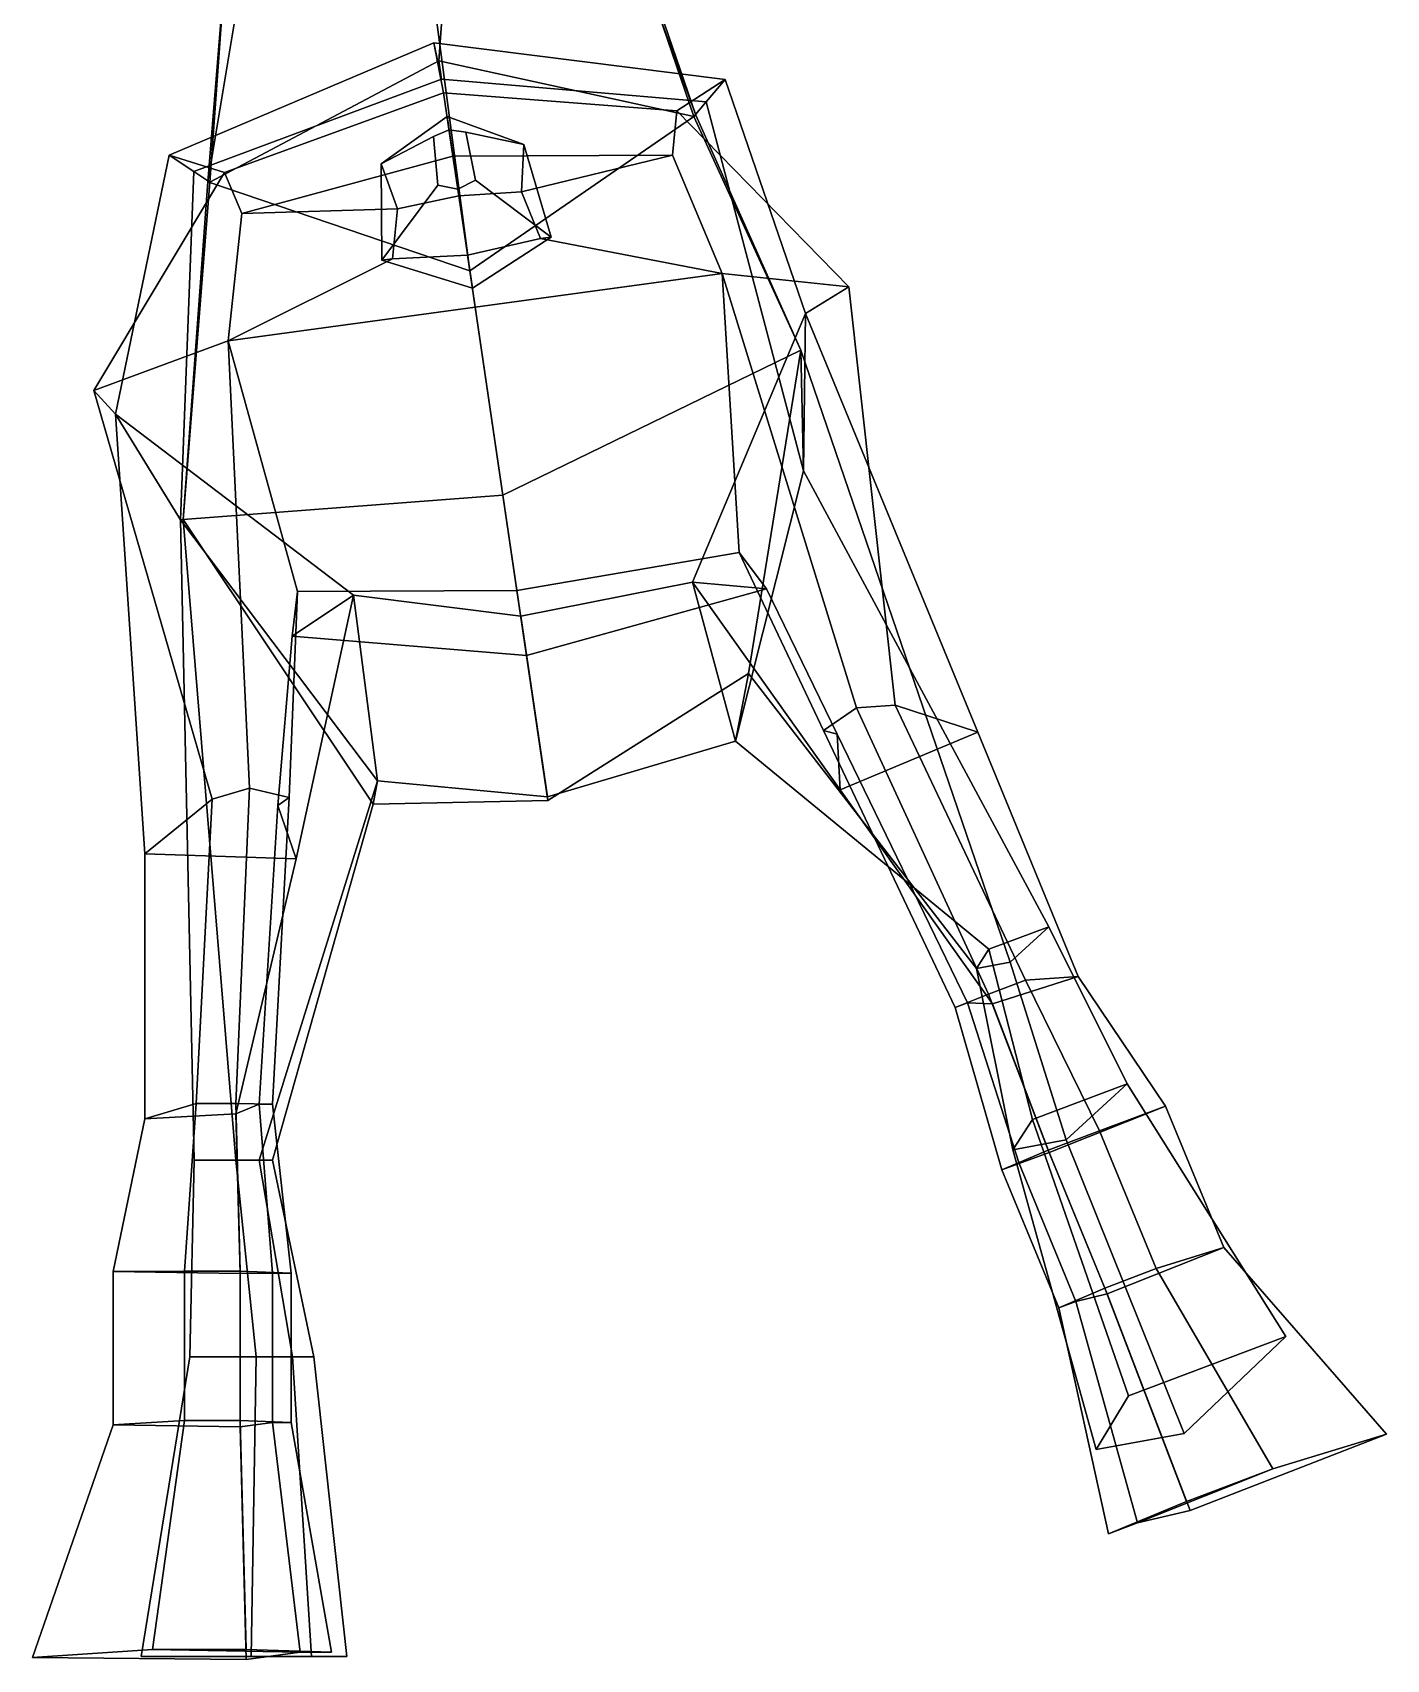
# Model space of a CAD drawing. Extents: x -86 to 154, y -151 to 320.
# Drawn here: x -85.9 to 154.1, y -151.2 to 137.1 of the extents above; entities that cross this region are included whole.
import ezdxf

# ---------------------------------------------------------------- set-up
doc = ezdxf.new("R2010")
doc.units = 0

msp = doc.modelspace()

# ---------------------------------------------------------------- linework, layer by layer
for points in [[(-54.828377, 110.672173, 165.703949), (-46.874634, 158.185898, 178.213867), (-41.63612, 175.45462, 159.654953), (-51.586868, 150.793915, 144.517899)], [(25.100758, 140.355331, 144.517899), (22.676928, 166.700424, 159.654953), (22.712809, 148.713745, 178.213867), (31.65782, 122.444565, 165.703949)], [(-54.828377, 110.672173, 165.703949), (-8.380556, 94.841705, 199.064621), (-14.224879, 138.921326, 200.507736), (-46.874634, 158.185898, 178.213867)], [(-59.183697, 50.816563, 146.562347), (-54.828377, 110.672173, 165.703949), (-51.586868, 150.793915, 144.517899), (-54.448746, 110.557198, 127.333244)], [(-54.448746, 110.557198, 127.333244), (-51.586868, 150.793915, 144.517899), (-12.565249, 150.167725, 139.682144), (-13.874362, 132.070221, 128.999619)], [(31.326399, 122.232803, 127.333244), (-13.874362, 132.070221, 128.999619), (-12.565249, 150.167725, 139.682144), (25.100758, 140.355331, 144.517899)], [(31.65782, 122.444565, 165.703949), (22.712809, 148.713745, 178.213867), (-14.224879, 138.921326, 200.507736), (-8.380556, 94.841705, 199.064621)], [(50.304691, 80.832954, 143.284363), (31.326399, 122.232803, 127.333244), (25.100758, 140.355331, 144.517899), (31.65782, 122.444565, 165.703949)], [(-61.676411, 115.393097, 11.256166), (-57.279682, 112.451324, 95.572739), (-13.399996, 128.855728, 95.328041), (-14.761336, 135.286057, 11.256166)], [(-14.761336, 135.286057, 11.256166), (-13.039922, 126.415665, -26.518276), (-51.846386, 112.313728, -26.311399), (-61.676411, 115.393097, 11.256166)], [(36.870262, 128.807159, 11.256166), (-14.761336, 135.286057, 11.256166), (-13.399996, 128.855728, 95.328041), (33.497822, 124.807854, 95.572739)], [(-14.761336, 135.286057, 11.256166), (36.870262, 128.807159, 11.256166), (28.318321, 123.225632, -26.311399), (-13.039922, 126.415665, -26.518276)], [(-13.399996, 128.855728, 95.328041), (-57.279682, 112.451324, 95.572739), (-54.448746, 110.557198, 127.333244), (-13.874362, 132.070221, 128.999619)], [(-13.399996, 128.855728, 95.328041), (-13.874362, 132.070221, 128.999619), (31.326399, 122.232803, 127.333244), (33.497822, 124.807854, 95.572739)], [(36.870262, 128.807159, 11.256166), (51.127068, 87.30529, 25.251894), (58.802338, 92.042221, -25.469357), (28.318321, 123.225632, -26.311399)], [(51.127068, 87.30529, 25.251894), (36.870262, 128.807159, 11.256166), (33.497822, 124.807854, 95.572739), (50.746529, 59.41386, 99.197456)], [(-13.039922, 126.415665, -26.518276), (-11.387823, 115.220299, -61.472321), (-48.803253, 105.00602, -50.768738), (-51.846386, 112.313728, -26.311399)], [(-13.039922, 126.415665, -26.518276), (28.318321, 123.225632, -26.311399), (27.509357, 115.3936, -50.768738), (-11.387823, 115.220299, -61.472321)], [(50.746529, 59.41386, 99.197456), (33.497822, 124.807854, 95.572739), (31.326399, 122.232803, 127.333244), (50.304691, 80.832954, 143.284363)], [(-24.067421, 113.828026, -73.804512), (-21.208601, 105.863892, -62.042137), (-10.346026, 108.160622, -64.489624), (-12.417598, 122.198532, -73.829231)], [(-14.812444, 118.667786, -95.363037), (-24.067421, 113.828026, -73.804512), (-12.417598, 122.198532, -73.829231), (-12.072338, 119.858879, -95.374901)], [(1.195238, 117.266769, -73.804512), (-12.417598, 122.198532, -73.829231), (-10.346026, 108.160622, -64.489624), (0.753254, 108.85331, -62.042137)], [(-9.095527, 119.445969, -95.363037), (-12.072338, 119.858879, -95.374901), (-12.417598, 122.198532, -73.829231), (1.195238, 117.266769, -73.804512)], [(50.304691, 80.832954, 143.284363), (31.65782, 122.444565, 165.703949), (-8.380556, 94.841705, 199.064621), (-2.521664, 55.139206, 188.225204)], [(58.802338, 92.042221, -25.469357), (36.341682, 94.386765, -55.314205), (27.509357, 115.3936, -50.768738), (28.318321, 123.225632, -26.311399)], [(-14.024127, 110.052368, -95.389252), (-23.964876, 96.766037, -81.248886), (-24.067421, 113.828026, -73.804512), (-14.812444, 118.667786, -95.363037)], [(-10.519493, 109.336113, -95.407173), (-14.024127, 110.052368, -95.389252), (-14.812444, 118.667786, -95.363037), (-12.072338, 119.858879, -95.374901)], [(-10.519493, 109.336113, -95.407173), (-12.072338, 119.858879, -95.374901), (-9.095527, 119.445969, -95.363037), (-7.360119, 110.959473, -95.389252)], [(-7.360119, 110.959473, -95.389252), (-9.095527, 119.445969, -95.363037), (1.195238, 117.266769, -73.804512), (6.033247, 100.84935, -81.248886)], [(-61.676411, 115.393097, 11.256166), (-51.846386, 112.313728, -26.311399), (-74.988976, 73.653053, -25.469357), (-71.186226, 69.48082, 25.251894)], [(-71.186226, 69.48082, 25.251894), (-59.633942, 50.712555, 96.536285), (-57.279682, 112.451324, 95.572739), (-61.676411, 115.393097, 11.256166)], [(0.753254, 108.85331, -62.042137), (-10.346026, 108.160622, -64.489624), (-11.387823, 115.220299, -61.472321), (27.509357, 115.3936, -50.768738)], [(6.033247, 100.84935, -81.248886), (1.195238, 117.266769, -73.804512), (0.753254, 108.85331, -62.042137), (4.150512, 100.593056, -67.451477)], [(4.150512, 100.593056, -67.451477), (0.753254, 108.85331, -62.042137), (27.509357, 115.3936, -50.768738), (36.341682, 94.386765, -55.314205)], [(-21.208601, 105.863892, -62.042137), (-48.803253, 105.00602, -50.768738), (-11.387823, 115.220299, -61.472321), (-10.346026, 108.160622, -64.489624)], [(-23.964876, 96.766037, -81.248886), (-22.082142, 97.022301, -67.451477), (-21.208601, 105.863892, -62.042137), (-24.067421, 113.828026, -73.804512)], [(-74.988976, 73.653053, -25.469357), (-51.846386, 112.313728, -26.311399), (-48.803253, 105.00602, -50.768738), (-51.209873, 82.469337, -55.314205)], [(-59.633942, 50.712555, 96.536285), (-59.183697, 50.816563, 146.562347), (-54.448746, 110.557198, 127.333244), (-57.279682, 112.451324, 95.572739)], [(-59.183697, 50.816563, 146.562347), (-2.521664, 55.139206, 188.225204), (-8.380556, 94.841705, 199.064621), (-54.828377, 110.672173, 165.703949)], [(-10.519493, 109.336113, -95.407173), (-7.930028, 91.788734, -82.517838), (-23.964876, 96.766037, -81.248886), (-14.024127, 110.052368, -95.389252)], [(-10.519493, 109.336113, -95.407173), (-7.360119, 110.959473, -95.389252), (6.033247, 100.84935, -81.248886), (-7.930028, 91.788734, -82.517838)], [(-22.082142, 97.022301, -67.451477), (-51.209873, 82.469337, -55.314205), (-48.803253, 105.00602, -50.768738), (-21.208601, 105.863892, -62.042137)], [(-7.930028, 91.788734, -82.517838), (6.033247, 100.84935, -81.248886), (4.150512, 100.593056, -67.451477), (-8.793184, 97.637848, -71.146355)], [(4.150512, 100.593056, -67.451477), (36.341682, 94.386765, -55.314205), (-7.434094, 88.428047, -72.835976), (-8.793184, 97.637848, -71.146355)], [(-22.082142, 97.022301, -67.451477), (-8.793184, 97.637848, -71.146355), (-7.434094, 88.428047, -72.835976), (-51.209873, 82.469337, -55.314205)], [(-7.930028, 91.788734, -82.517838), (-8.793184, 97.637848, -71.146355), (-22.082142, 97.022301, -67.451477), (-23.964876, 96.766037, -81.248886)], [(-0.027748, 38.239296, -49.156078), (-7.434094, 88.428047, -72.835976), (36.341682, 94.386765, -55.314205), (39.332661, 44.977512, -38.452492)], [(36.341682, 94.386765, -55.314205), (58.802338, 92.042221, -25.469357), (66.969292, 17.873175, -54.640091), (60.132076, 17.407883, -59.069435)], [(36.341682, 94.386765, -55.314205), (60.132076, 17.407883, -59.069435), (54.279354, 13.411133, -55.373615), (39.332661, 44.977512, -38.452492)], [(51.127068, 87.30529, 25.251894), (81.640366, 13.121029, 3.309056), (66.969292, 17.873175, -54.640091), (58.802338, 92.042221, -25.469357)], [(-0.027748, 38.239296, -49.156078), (-38.924927, 38.065998, -38.452492), (-51.209873, 82.469337, -55.314205), (-7.434094, 88.428047, -72.835976)], [(31.09963, 39.706406, 25.251894), (51.127068, 87.30529, 25.251894), (50.746529, 59.41386, 99.197456), (38.702488, 11.521805, 126.123665)], [(51.127068, 87.30529, 25.251894), (31.09963, 39.706406, 25.251894), (57.257965, 2.912426, 8.140889), (81.640366, 13.121029, 3.309056)], [(-51.209873, 82.469337, -55.314205), (-47.451603, 3.199543, -59.069435), (-54.04192, 1.203531, -54.640091), (-74.988976, 73.653053, -25.469357)], [(-51.209873, 82.469337, -55.314205), (-38.924927, 38.065998, -38.452492), (-40.422401, 1.534076, -55.373615), (-47.451603, 3.199543, -59.069435)], [(5.464314, 1.022593, 146.562347), (40.978733, 23.514702, 158.732941), (50.304691, 80.832954, 143.284363), (-2.521664, 55.139206, 188.225204)], [(81.398476, -28.790482, 169.598328), (87.355286, -27.647928, 175.475418), (50.304691, 80.832954, 143.284363), (40.978733, 23.514702, 158.732941)], [(87.355286, -27.647928, 175.475418), (94.21595, -21.369431, 157.19696), (50.746529, 59.41386, 99.197456), (50.304691, 80.832954, 143.284363)], [(-71.186226, 69.48082, 25.251894), (-74.988976, 73.653053, -25.469357), (-54.04192, 1.203531, -54.640091), (-65.965416, -8.471428, 3.309056)], [(-28.986086, 37.387501, 25.251894), (-24.74824, 4.477435, 97.496582), (-59.633942, 50.712555, 96.536285), (-71.186226, 69.48082, 25.251894)], [(-71.186226, 69.48082, 25.251894), (-65.965416, -8.471428, 3.309056), (-39.166248, -9.369595, 8.140889), (-28.986086, 37.387501, 25.251894)], [(83.590317, -25.381134, 156.674927), (38.702488, 11.521805, 126.123665), (50.746529, 59.41386, 99.197456), (94.21595, -21.369431, 157.19696)], [(5.464314, 1.022593, 146.562347), (-2.521664, 55.139206, 188.225204), (-59.183697, 50.816563, 146.562347), (-25.504492, 0.317329, 132.69632)], [(-49.822945, -62.778027, 134.739838), (-59.183697, 50.816563, 146.562347), (-59.633942, 50.712555, 96.536285), (-57.259678, -62.778027, 115.407768)], [(-45.741837, -62.778027, 115.839897), (-57.259678, -62.778027, 115.407768), (-59.633942, 50.712555, 96.536285), (-24.74824, 4.477435, 97.496582)], [(-43.365952, -62.778027, 129.266403), (-25.504492, 0.317329, 132.69632), (-59.183697, 50.816563, 146.562347), (-49.822945, -62.778027, 134.739838)], [(1.671876, 26.721872, -24.412727), (-0.027748, 38.239296, -49.156078), (39.332661, 44.977512, -38.452492), (44.203262, 38.534069, -24.624474)], [(39.332661, 44.977512, -38.452492), (54.279354, 13.411133, -55.373615), (56.686234, 12.779916, -52.160191), (44.203262, 38.534069, -24.624474)], [(-40.422401, 1.534076, -55.373615), (-38.924927, 38.065998, -38.452492), (-39.84922, 30.097185, -24.624474), (-42.435757, 0.085992, -52.160191)], [(1.671876, 26.721872, -24.412727), (-39.84922, 30.097185, -24.624474), (-38.924927, 38.065998, -38.452492), (-0.027748, 38.239296, -49.156078)], [(0.649143, 33.652378, 25.251894), (31.09963, 39.706406, 25.251894), (38.702488, 11.521805, 126.123665), (5.372108, 1.647419, 97.73571)], [(31.09963, 39.706406, 25.251894), (0.649143, 33.652378, 25.251894), (1.671876, 26.721872, -24.412727), (44.203262, 38.534069, -24.624474)], [(57.257965, 2.912426, 8.140889), (31.09963, 39.706406, 25.251894), (44.203262, 38.534069, -24.624474), (56.686234, 12.779916, -52.160191)], [(-39.166248, -9.369595, 8.140889), (-42.435757, 0.085992, -52.160191), (-39.84922, 30.097185, -24.624474), (-28.986086, 37.387501, 25.251894)], [(-28.986086, 37.387501, 25.251894), (-39.84922, 30.097185, -24.624474), (1.671876, 26.721872, -24.412727), (0.649143, 33.652378, 25.251894)], [(0.649143, 33.652378, 25.251894), (5.372108, 1.647419, 97.73571), (-24.74824, 4.477435, 97.496582), (-28.986086, 37.387501, 25.251894)], [(5.372108, 1.647419, 97.73571), (38.702488, 11.521805, 126.123665), (40.978733, 23.514702, 158.732941), (5.464314, 1.022593, 146.562347)], [(83.590317, -25.381134, 156.674927), (81.398476, -28.790482, 169.598328), (40.978733, 23.514702, 158.732941), (38.702488, 11.521805, 126.123665)], [(60.132076, 17.407883, -59.069435), (83.527428, -33.322495, -59.684685), (77.623146, -35.710243, -59.684685), (54.279354, 13.411133, -55.373615)], [(83.527428, -33.322495, -59.684685), (60.132076, 17.407883, -59.069435), (66.969292, 17.873175, -54.640091), (90.061073, -30.843624, -59.684685)], [(66.969292, 17.873175, -54.640091), (81.640366, 13.121029, 3.309056), (99.451698, -30.182087, -9.499499), (90.061073, -30.843624, -59.684685)], [(77.623146, -35.710243, -59.684685), (79.808533, -34.889229, -59.684685), (56.686234, 12.779916, -52.160191), (54.279354, 13.411133, -55.373615)], [(79.808533, -34.889229, -59.684685), (84.225594, -35.019894, -9.499499), (57.257965, 2.912426, 8.140889), (56.686234, 12.779916, -52.160191)], [(81.640366, 13.121029, 3.309056), (57.257965, 2.912426, 8.140889), (84.225594, -35.019894, -9.499499), (99.451698, -30.182087, -9.499499)], [(-49.822945, -52.690247, -59.684685), (-56.905209, -52.690247, -59.684685), (-54.04192, 1.203531, -54.640091), (-47.451603, 3.199543, -59.069435)], [(-47.451603, 3.199543, -59.069435), (-40.422401, 1.534076, -55.373615), (-43.365952, -52.828693, -59.684685), (-49.822945, -52.690247, -59.684685)], [(-45.741837, -62.778027, 115.839897), (-24.74824, 4.477435, 97.496582), (-25.504492, 0.317329, 132.69632), (-43.365952, -62.778027, 129.266403)], [(5.372108, 1.647419, 97.73571), (5.464314, 1.022593, 146.562347), (-25.504492, 0.317329, 132.69632), (-24.74824, 4.477435, 97.496582)], [(-54.04192, 1.203531, -54.640091), (-56.905209, -52.690247, -59.684685), (-65.965416, -55.410606, -9.499499), (-65.965416, -8.471428, 3.309056)], [(-45.731701, -52.836304, -59.684685), (-42.435757, 0.085992, -52.160191), (-39.166248, -9.369595, 8.140889), (-49.822945, -54.530167, -9.499499)], [(-43.365952, -52.828693, -59.684685), (-40.422401, 1.534076, -55.373615), (-42.435757, 0.085992, -52.160191), (-45.731701, -52.836304, -59.684685)], [(-65.965416, -8.471428, 3.309056), (-65.965416, -55.410606, -9.499499), (-49.822945, -54.530167, -9.499499), (-39.166248, -9.369595, 8.140889)], [(91.32103, -55.534889, 133.064911), (83.590317, -25.381134, 156.674927), (94.21595, -21.369431, 157.19696), (108.10952, -49.196407, 133.889709)], [(97.269691, -59.116421, 162.769669), (108.10952, -49.196407, 133.889709), (94.21595, -21.369431, 157.19696), (87.355286, -27.647928, 175.475418)], [(87.857925, -60.921654, 153.483871), (81.398476, -28.790482, 169.598328), (83.590317, -25.381134, 156.674927), (91.32103, -55.534889, 133.064911)], [(97.269691, -59.116421, 162.769669), (87.355286, -27.647928, 175.475418), (81.398476, -28.790482, 169.598328), (87.857925, -60.921654, 153.483871)], [(103.224335, -57.545876, -72.461815), (94.106926, -61.005028, -73.666519), (83.527428, -33.322495, -59.684685), (90.061073, -30.843624, -59.684685)], [(94.260849, -61.379246, -39.183235), (114.906372, -53.165134, -39.183235), (99.451698, -30.182087, -9.499499), (84.225594, -35.019894, -9.499499)], [(114.906372, -53.165134, -39.183235), (103.224335, -57.545876, -72.461815), (90.061073, -30.843624, -59.684685), (99.451698, -30.182087, -9.499499)], [(85.924187, -64.474174, -73.308365), (77.623146, -35.710243, -59.684685), (83.527428, -33.322495, -59.684685), (94.106926, -61.005028, -73.666519)], [(88.976868, -63.336006, -72.433533), (79.808533, -34.889229, -59.684685), (77.623146, -35.710243, -59.684685), (85.924187, -64.474174, -73.308365)], [(94.260849, -61.379246, -39.183235), (84.225594, -35.019894, -9.499499), (79.808533, -34.889229, -59.684685), (88.976868, -63.336006, -72.433533)], [(108.348152, -104.524864, 122.448982), (91.32103, -55.534889, 133.064911), (108.10952, -49.196407, 133.889709), (136.217056, -93.985786, 123.73143)], [(118.222939, -111.22168, 175.551743), (136.217056, -93.985786, 123.73143), (108.10952, -49.196407, 133.889709), (97.269691, -59.116421, 162.769669)], [(-71.592537, -82.458412, -39.183235), (-65.965416, -55.410606, -9.499499), (-56.905209, -52.690247, -59.684685), (-58.949421, -82.410194, -72.461815)], [(-49.066441, -82.815842, -39.183235), (-49.822945, -54.530167, -9.499499), (-65.965416, -55.410606, -9.499499), (-71.592537, -82.458412, -39.183235)], [(-58.949421, -82.410194, -72.461815), (-56.905209, -52.690247, -59.684685), (-49.822945, -52.690247, -59.684685), (-49.066441, -82.410194, -73.666519)], [(-40.055996, -82.752068, -73.308365), (-49.066441, -82.410194, -73.666519), (-49.822945, -52.690247, -59.684685), (-43.365952, -52.828693, -59.684685)], [(-49.066441, -82.815842, -39.183235), (-43.357281, -82.770836, -72.433533), (-45.731701, -52.836304, -59.684685), (-49.822945, -54.530167, -9.499499)], [(-43.357281, -82.770836, -72.433533), (-40.055996, -82.752068, -73.308365), (-43.365952, -52.828693, -59.684685), (-45.731701, -52.836304, -59.684685)], [(104.576195, -86.458031, -17.954504), (125.221733, -78.243919, -17.954504), (114.906372, -53.165134, -39.183235), (94.260849, -61.379246, -39.183235)], [(125.221733, -78.243919, -17.954504), (113.262337, -81.950363, -48.96323), (103.224335, -57.545876, -72.461815), (114.906372, -53.165134, -39.183235)], [(102.599396, -114.000748, 159.03891), (87.857925, -60.921654, 153.483871), (91.32103, -55.534889, 133.064911), (108.348152, -104.524864, 122.448982)], [(113.262337, -81.950363, -48.96323), (104.144913, -85.409523, -49.113819), (94.106926, -61.005028, -73.666519), (103.224335, -57.545876, -72.461815)], [(118.222939, -111.22168, 175.551743), (97.269691, -59.116421, 162.769669), (87.857925, -60.921654, 153.483871), (102.599396, -114.000748, 159.03891)], [(-39.80201, -97.592155, 99.004776), (-58.000202, -97.592155, 98.321999), (-57.259678, -62.778027, 115.407768), (-45.741837, -62.778027, 115.839897)], [(-46.250164, -97.592155, 128.866669), (-49.822945, -62.778027, 134.739838), (-57.259678, -62.778027, 115.407768), (-58.000202, -97.592155, 98.321999)], [(-46.250164, -97.592155, 128.866669), (-36.048119, -97.592155, 120.218643), (-43.365952, -62.778027, 129.266403), (-49.822945, -62.778027, 134.739838)], [(-36.048119, -97.592155, 120.218643), (-39.80201, -97.592155, 99.004776), (-45.741837, -62.778027, 115.839897), (-43.365952, -62.778027, 129.266403)], [(95.976334, -88.913071, -49.069054), (85.924187, -64.474174, -73.308365), (94.106926, -61.005028, -73.666519), (104.144913, -85.409523, -49.113819)], [(99.029785, -87.776794, -48.959694), (88.976868, -63.336006, -72.433533), (85.924187, -64.474174, -73.308365), (95.976334, -88.913071, -49.069054)], [(104.576195, -86.458031, -17.954504), (94.260849, -61.379246, -39.183235), (88.976868, -63.336006, -72.433533), (99.029785, -87.776794, -48.959694)], [(119.271606, -124.865227, 25.899391), (154.057724, -111.312576, 25.899391), (125.221733, -78.243919, -17.954504), (104.576195, -86.458031, -17.954504)], [(154.057724, -111.312576, 25.899391), (133.919617, -117.42672, -44.689583), (113.262337, -81.950363, -48.96323), (125.221733, -78.243919, -17.954504)], [(-71.592537, -109.643013, -17.954504), (-71.592537, -82.458412, -39.183235), (-58.949421, -82.410194, -72.461815), (-58.949421, -108.863869, -48.96323)], [(-49.066441, -110.000427, -17.954504), (-49.066441, -82.815842, -39.183235), (-71.592537, -82.458412, -39.183235), (-71.592537, -109.643013, -17.954504)], [(-58.949421, -108.863869, -48.96323), (-58.949421, -82.410194, -72.461815), (-49.066441, -82.410194, -73.666519), (-49.066441, -108.863869, -49.113819)], [(-40.055996, -109.243042, -49.069054), (-49.066441, -108.863869, -49.113819), (-49.066441, -82.410194, -73.666519), (-40.055996, -82.752068, -73.308365)], [(-49.066441, -110.000427, -17.954504), (-43.357281, -109.263863, -48.959694), (-43.357281, -82.770836, -72.433533), (-49.066441, -82.815842, -39.183235)], [(-43.357281, -109.263863, -48.959694), (-40.055996, -109.243042, -49.069054), (-40.055996, -82.752068, -73.308365), (-43.357281, -82.770836, -72.433533)], [(133.919617, -117.42672, -44.689583), (118.602333, -123.238098, -45.423073), (104.144913, -85.409523, -49.113819), (113.262337, -81.950363, -48.96323)], [(104.807526, -128.950027, -45.205009), (95.976334, -88.913071, -49.069054), (104.144913, -85.409523, -49.113819), (118.602333, -123.238098, -45.423073)], [(119.271606, -124.865227, 25.899391), (104.576195, -86.458031, -17.954504), (99.029785, -87.776794, -48.959694), (109.933418, -127.031548, -44.672367)], [(109.933418, -127.031548, -44.672367), (99.029785, -87.776794, -48.959694), (95.976334, -88.913071, -49.069054), (104.807526, -128.950027, -45.205009)], [(136.217056, -93.985786, 123.73143), (118.222939, -111.22168, 175.551743), (102.599396, -114.000748, 159.03891), (108.348152, -104.524864, 122.448982)], [(-36.419983, -150.687088, 98.841675), (-66.628975, -150.687088, 97.619514), (-58.000202, -97.592155, 98.321999), (-39.80201, -97.592155, 99.004776)], [(-47.123917, -150.687088, 152.294449), (-46.250164, -97.592155, 128.866669), (-58.000202, -97.592155, 98.321999), (-66.628975, -150.687088, 97.619514)], [(-47.123917, -150.687088, 152.294449), (-30.188522, -150.687088, 136.814499), (-36.048119, -97.592155, 120.218643), (-46.250164, -97.592155, 128.866669)], [(-30.188522, -150.687088, 136.814499), (-36.419983, -150.687088, 98.841675), (-39.80201, -97.592155, 99.004776), (-36.048119, -97.592155, 120.218643)], [(-85.876884, -150.907852, 25.899391), (-71.592537, -109.643013, -17.954504), (-58.949421, -108.863869, -48.96323), (-64.636436, -149.476761, -44.689583)], [(-64.636436, -149.476761, -44.689583), (-58.949421, -108.863869, -48.96323), (-49.066441, -108.863869, -49.113819), (-48.03302, -149.476761, -45.423073)], [(-32.895473, -149.925095, -45.205009), (-48.03302, -149.476761, -45.423073), (-49.066441, -108.863869, -49.113819), (-40.055996, -109.243042, -49.069054)], [(-48.03302, -151.240509, 25.899391), (-38.441639, -149.949738, -44.672367), (-43.357281, -109.263863, -48.959694), (-49.066441, -110.000427, -17.954504)], [(-38.441639, -149.949738, -44.672367), (-32.895473, -149.925095, -45.205009), (-40.055996, -109.243042, -49.069054), (-43.357281, -109.263863, -48.959694)], [(-48.03302, -151.240509, 25.899391), (-49.066441, -110.000427, -17.954504), (-71.592537, -109.643013, -17.954504), (-85.876884, -150.907852, 25.899391)], [(154.057724, -111.312576, 25.899391), (119.271606, -124.865227, 25.899391), (109.933418, -127.031548, -44.672367), (133.919617, -117.42672, -44.689583)], [(133.919617, -117.42672, -44.689583), (109.933418, -127.031548, -44.672367), (104.807526, -128.950027, -45.205009), (118.602333, -123.238098, -45.423073)], [(-85.876884, -150.907852, 25.899391), (-64.636436, -149.476761, -44.689583), (-38.441639, -149.949738, -44.672367), (-48.03302, -151.240509, 25.899391)], [(-64.636436, -149.476761, -44.689583), (-48.03302, -149.476761, -45.423073), (-32.895473, -149.925095, -45.205009), (-38.441639, -149.949738, -44.672367)], [(-66.628975, -150.687088, 97.619514), (-36.419983, -150.687088, 98.841675), (-30.188522, -150.687088, 136.814499), (-47.123917, -150.687088, 152.294449)]]:
    msp.add_3dface(points)

doc.saveas('drawing.dxf')
